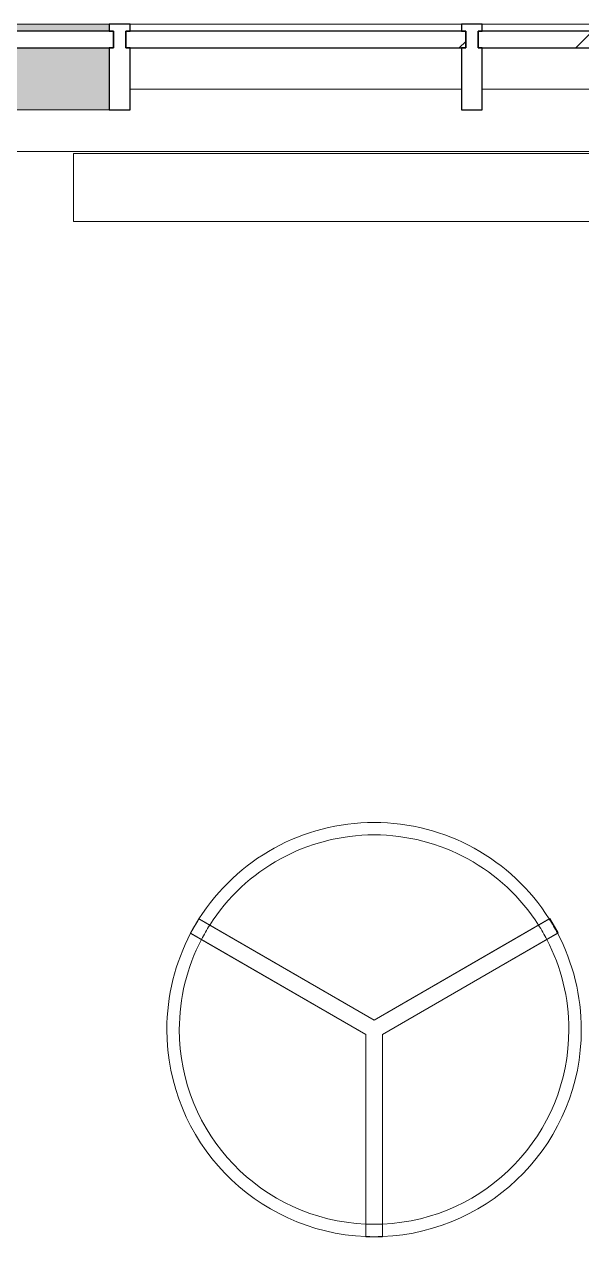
# Model space of a CAD drawing. Header units: millimetres. Extents: x -4185 to 186529, y -8553 to 29097.
# Drawn here: x 9830 to 11175, y 24380 to 27307 of the extents above; entities that cross this region are included whole.
import ezdxf

# ---------------------------------------------------------------- set-up
doc = ezdxf.new("R2010")
doc.units = ezdxf.units.MM
doc.linetypes.add('Осевая', pattern=[3175, 635, -476.25, 1587.5, -476.25])
for name, color, linetype, lineweight in [('A-GLAZ-CURT', 7, 'Continuous', 9), ('A-GLAZ-CURT-1', 7, 'Continuous', 25), ('A-GLAZ-CWMG', 7, 'Continuous', 9), ('A-GLAZ-CWMG-1', 7, 'Continuous', 25), ('M-EQPM', 7, 'Continuous', 9), ('Оси-2', 7, 'Осевая', 9)]:
    doc.layers.add(name, color=color, linetype=linetype, lineweight=lineweight)
doc.layers.add('I-FURN-1', color=7, linetype='Continuous', lineweight=9, true_color=0xf0f0f0)
doc.layers.add('M-EQPM-1', color=7, linetype='Continuous', lineweight=9, true_color=0xd4d4d4)

# ---------------------------------------------------------------- blocks, each defined once
blk = doc.blocks.new('Системная панель - Стекло - 40мм-V13-План размещения напольных электротехнических лючков и розеток 1 этажа в осях 1-12')
at = {"layer": 'A-GLAZ-CURT'}
h = blk.add_hatch(dxfattribs=at)
h.set_pattern_fill('FP_25', color=256, style=0, pattern_type=2)
h.set_pattern_definition([(45, (-10585, -27190), (-282.8427, 282.8427), [200, -600]), (45, (-10785, -27290), (-282.8427, 282.8427), [600, -200]), (45, (-10385, -27390), (-282.8427, 282.8427), [200, -600])])
h.paths.add_polyline_path([(410, -40), (410, 0), (-410, 0), (-410, -40), (400, -40)])
at = {"layer": 'A-GLAZ-CURT-1'}
for p, q in [((410, 0), (-410, 0)), ((-410, 0), (-410, -40)), ((410, -40), (410, 0)), ((-410, -40), (410, -40))]:
    blk.add_line(p, q, dxfattribs=at)
blk = doc.blocks.new('Системная панель - Стекло - 40мм-22856068-План размещения напольных электротехнических лючков и розеток 1 этажа в осях 1-12')
at = {"layer": 'A-GLAZ-CURT'}
h = blk.add_hatch(dxfattribs=at)
h.set_pattern_fill('FP_26', color=256, style=0, pattern_type=2)
h.set_pattern_definition([(45, (-11435.13, -27190), (-282.8427, 282.8427), [200, -600]), (45, (-11635.13, -27290), (-282.8427, 282.8427), [600, -200]), (45, (-11235.13, -27390), (-282.8427, 282.8427), [200, -600])])
h.paths.add_polyline_path([(-410.1, -40), (410.1, -40), (410.1, 0), (-410.1, 0)])
at = {"layer": 'A-GLAZ-CURT-1'}
for p, q in [((410.1, 0), (-410.1, 0)), ((-410.1, 0), (-410.1, -40)), ((410.1, -40), (410.1, 0)), ((-410.1, -40), (410.1, -40))]:
    blk.add_line(p, q, dxfattribs=at)
blk = doc.blocks.new('Прямоугольный импост - Импост структурный с накладкой - 160мм-20149069-План размещения напольных электротехнических лючков и розеток 1 этажа в осях 1-12')
at = {"layer": 'A-GLAZ-CWMG'}
for p, q in [((9185, 27307), (8385, 27307)), ((9185, 27150), (8385, 27150))]:
    blk.add_line(p, q, dxfattribs=at)
blk = doc.blocks.new('Прямоугольный импост - Импост структурный с накладкой - 160мм-23251633-План размещения напольных электротехнических лючков и розеток 1 этажа в осях 1-12')
at = {"layer": 'A-GLAZ-CWMG'}
for p, q in [((11285, 27307), (10935, 27307)), ((11285, 27307), (11285, 27290)), ((11285, 27250), (11285, 27150)), ((11285, 27150), (10935, 27150))]:
    blk.add_line(p, q, dxfattribs=at)
blk = doc.blocks.new('Прямоугольный импост - Импост структурный с накладкой - 190мм-20153693-План размещения напольных электротехнических лючков и розеток 1 этажа в осях 1-12')
at = {"layer": 'A-GLAZ-CWMG-1'}
for p, q in [((-25, 40), (-25, 190)), ((-25, 190), (25, 190)), ((25, 190), (25, 40)), ((-15, 40), (-25, 40)), ((-15, 0), (-15, 40)), ((15, 40), (15, 0)), ((25, 40), (15, 40)), ((-25, -17), (-25, 0)), ((-25, 0), (-15, 0)), ((15, 0), (25, 0)), ((25, 0), (25, -17)), ((25, -17), (-25, -17))]:
    blk.add_line(p, q, dxfattribs=at)
blk = doc.blocks.new('Системная панель - Стекло - 40мм-V27-План размещения напольных электротехнических лючков и розеток 1 этажа в осях 1-12')
at = {"layer": 'A-GLAZ-CURT'}
h = blk.add_hatch(dxfattribs=at)
h.set_pattern_fill('FP_39', color=256, style=0, pattern_type=2)
h.set_pattern_definition([(45, (-9735, -27190), (-282.8427, 282.8427), [200, -600]), (45, (-9935, -27290), (-282.8427, 282.8427), [600, -200]), (45, (-9535, -27390), (-282.8427, 282.8427), [200, -600])])
h.paths.add_polyline_path([(410, -40), (410, 0), (-410, 0), (-410, -40), (400, -40)])
at = {"layer": 'A-GLAZ-CURT-1'}
for p, q in [((410, 0), (-410, 0)), ((-410, 0), (-410, -40)), ((410, -40), (410, 0)), ((-410, -40), (410, -40))]:
    blk.add_line(p, q, dxfattribs=at)
blk = doc.blocks.new('Прямоугольный импост - Импост структурный с накладкой - 190мм-23186023-План размещения напольных электротехнических лючков и розеток 1 этажа в осях 1-12')
at = {"layer": 'A-GLAZ-CWMG'}
for points in [[(9948.5, 27290), (10035, 27290), (10035, 27307), (9235, 27307), (9235, 27290), (9710, 27290)], [(9730, 27100), (10035, 27100), (10035, 27250), (9235, 27250), (9235, 27100), (9710, 27100)]]:
    blk.add_hatch(color=256, dxfattribs=at).paths.add_polyline_path(points)
for p, q in [((10035, 27307), (9235, 27307)), ((10035, 27100), (9730, 27100))]:
    blk.add_line(p, q, dxfattribs=at)
blk = doc.blocks.new('radiator_prado_classic_z_tip_30_po exemplyaru - Classic Z Тип 30-500-30677905-План размещения напольных электротехнических лючков и розеток 1 этажа в осях 1-12')
at = {"layer": 'M-EQPM-1'}
for p, q in [((0, 228), (0, 64)), ((1800, 228), (0, 228)), ((1800, 64), (1800, 228)), ((0, 64), (1800, 64))]:
    blk.add_line(p, q, dxfattribs=at)
blk = doc.blocks.new('пуф желтый с подушками кастом - 1_55-30488300-План размещения напольных электротехнических лючков и розеток 1 этажа в осях 1-12')
at = {"layer": 'I-FURN-1'}
for p, q in [((-422.9, 267.2), (-442.9, 232.6)), ((-442.9, 232.6), (-422.9, 267.2)), ((-422.9, 267.2), (-442.9, 232.6)), ((-442.9, 232.6), (-422.9, 267.2)), ((0, 23.1), (-422.9, 267.2)), ((-422.9, 267.2), (-421.4, 266.4)), ((0, 23.1), (-422.9, 267.2)), ((-422.9, 267.2), (0, 23.1)), ((-421.4, 266.4), (0, 23.1)), ((424.4, 268.1), (0, 23.1)), ((424.4, 268.1), (0, 23.1)), ((0, 23.1), (424.4, 268.1)), ((0, 23.1), (421.4, 266.4)), ((421.4, 266.4), (424.4, 268.1)), ((444.4, 233.5), (424.4, 268.1)), ((424.4, 268.1), (444.4, 233.5)), ((444.4, 233.5), (424.4, 268.1)), ((424.4, 268.1), (444.4, 233.5)), ((-442.9, 232.6), (-20, -11.5)), ((-442.9, 232.6), (-20, -11.5)), ((-20, -11.5), (-442.9, 232.6)), ((-20, -11.5), (-440.5, 231.2)), ((20, -11.5), (444.4, 233.5)), ((20, -11.5), (444.4, 233.5)), ((444.4, 233.5), (20, -11.5)), ((442.3, 232.3), (20, -11.5)), ((444.4, 233.5), (442.3, 232.3)), ((-20, -11.5), (-20, -500)), ((-20, -498.4), (-20, -11.5)), ((-20, -11.5), (-20, -500)), ((-20, -500), (-20, -11.5)), ((20, -500), (20, -11.5)), ((20, -11.5), (20, -498.4)), ((20, -500), (20, -11.5)), ((20, -11.5), (20, -500)), ((-20, -500), (-20, -498.4)), ((-20, -500), (20, -500)), ((20, -500), (-20, -500)), ((-20, -500), (20, -500)), ((20, -500), (-20, -500)), ((20, -498.4), (20, -500))]:
    blk.add_line(p, q, dxfattribs=at)
for radius, start, end in [(500, 32.2977, 147.7023), (500, 32.2977, 147.7023), (470, 32.4442, 147.5558), (470, 32.4442, 147.5558), (500, 147.7023, 152.286), (500, 147.7023, 152.286), (500, 27.7078, 32.2656), (500, 27.7078, 32.2656), (470, 147.5558, 152.4387), (470, 147.5558, 152.4387), (470, 27.5613, 32.4442), (470, 27.5613, 32.4442), (500, 152.286, 180), (500, 152.286, 180), (470, 152.4387, 180), (470, 152.4387, 180), (470, 360, 27.5613), (470, 0, 27.5613), (500, 360, 27.7078), (500, 0, 27.7078), (500, 180, 267.7135), (500, 180, 267.7135), (470, 180, 267.5518), (470, 180, 267.5518), (470, 272.4482, 360), (470, 272.4482, 360), (500, 272.3013, 360), (500, 272.3013, 360), (470, 267.5518, 272.4482), (470, 267.5518, 272.4482), (500, 267.7135, 272.3013), (500, 267.7135, 272.3013)]:
    blk.add_arc((0, 0), radius, start, end, dxfattribs=at)

msp = doc.modelspace()

# ---------------------------------------------------------------- linework, layer by layer
at = {"layer": 'Оси-2'}
msp.add_line((-885.2, 27000), (31290.5, 27000), dxfattribs=at)

# ---------------------------------------------------------------- block references
at = {"layer": 'A-GLAZ-CURT'}
for name, p in [('Системная панель - Стекло - 40мм-V27-План размещения напольных электротехнических лючков и розеток 1 этажа в осях 1-12', (9635, 27290)), ('Системная панель - Стекло - 40мм-V13-План размещения напольных электротехнических лючков и розеток 1 этажа в осях 1-12', (10485, 27290)), ('Системная панель - Стекло - 40мм-22856068-План размещения напольных электротехнических лючков и розеток 1 этажа в осях 1-12', (11335.1, 27290))]:
    msp.add_blockref(name, p, dxfattribs=at)
at = {"layer": 'A-GLAZ-CWMG'}
for name, p in [('Прямоугольный импост - Импост структурный с накладкой - 190мм-23186023-План размещения напольных электротехнических лючков и розеток 1 этажа в осях 1-12', (0, 0)), ('Прямоугольный импост - Импост структурный с накладкой - 160мм-20149069-План размещения напольных электротехнических лючков и розеток 1 этажа в осях 1-12', (1700, 0)), ('Прямоугольный импост - Импост структурный с накладкой - 160мм-23251633-План размещения напольных электротехнических лючков и розеток 1 этажа в осях 1-12', (0, 0))]:
    msp.add_blockref(name, p, dxfattribs=at)
at = {"layer": 'A-GLAZ-CWMG', "extrusion": (0, 0, -1), "rotation": 180}
for p in [(-10060, 27290), (-10910, 27290)]:
    msp.add_blockref('Прямоугольный импост - Импост структурный с накладкой - 190мм-20153693-План размещения напольных электротехнических лючков и розеток 1 этажа в осях 1-12', p, dxfattribs=at)
at = {"layer": 'I-FURN-1'}
msp.add_blockref('пуф желтый с подушками кастом - 1_55-30488300-План размещения напольных электротехнических лючков и розеток 1 этажа в осях 1-12', (10674, 24880), dxfattribs=at)
at = {"layer": 'M-EQPM', "rotation": 180}
msp.add_blockref('radiator_prado_classic_z_tip_30_po exemplyaru - Classic Z Тип 30-500-30677905-План размещения напольных электротехнических лючков и розеток 1 этажа в осях 1-12', (11748.5, 27058.8), dxfattribs=at)

doc.saveas('drawing.dxf')
